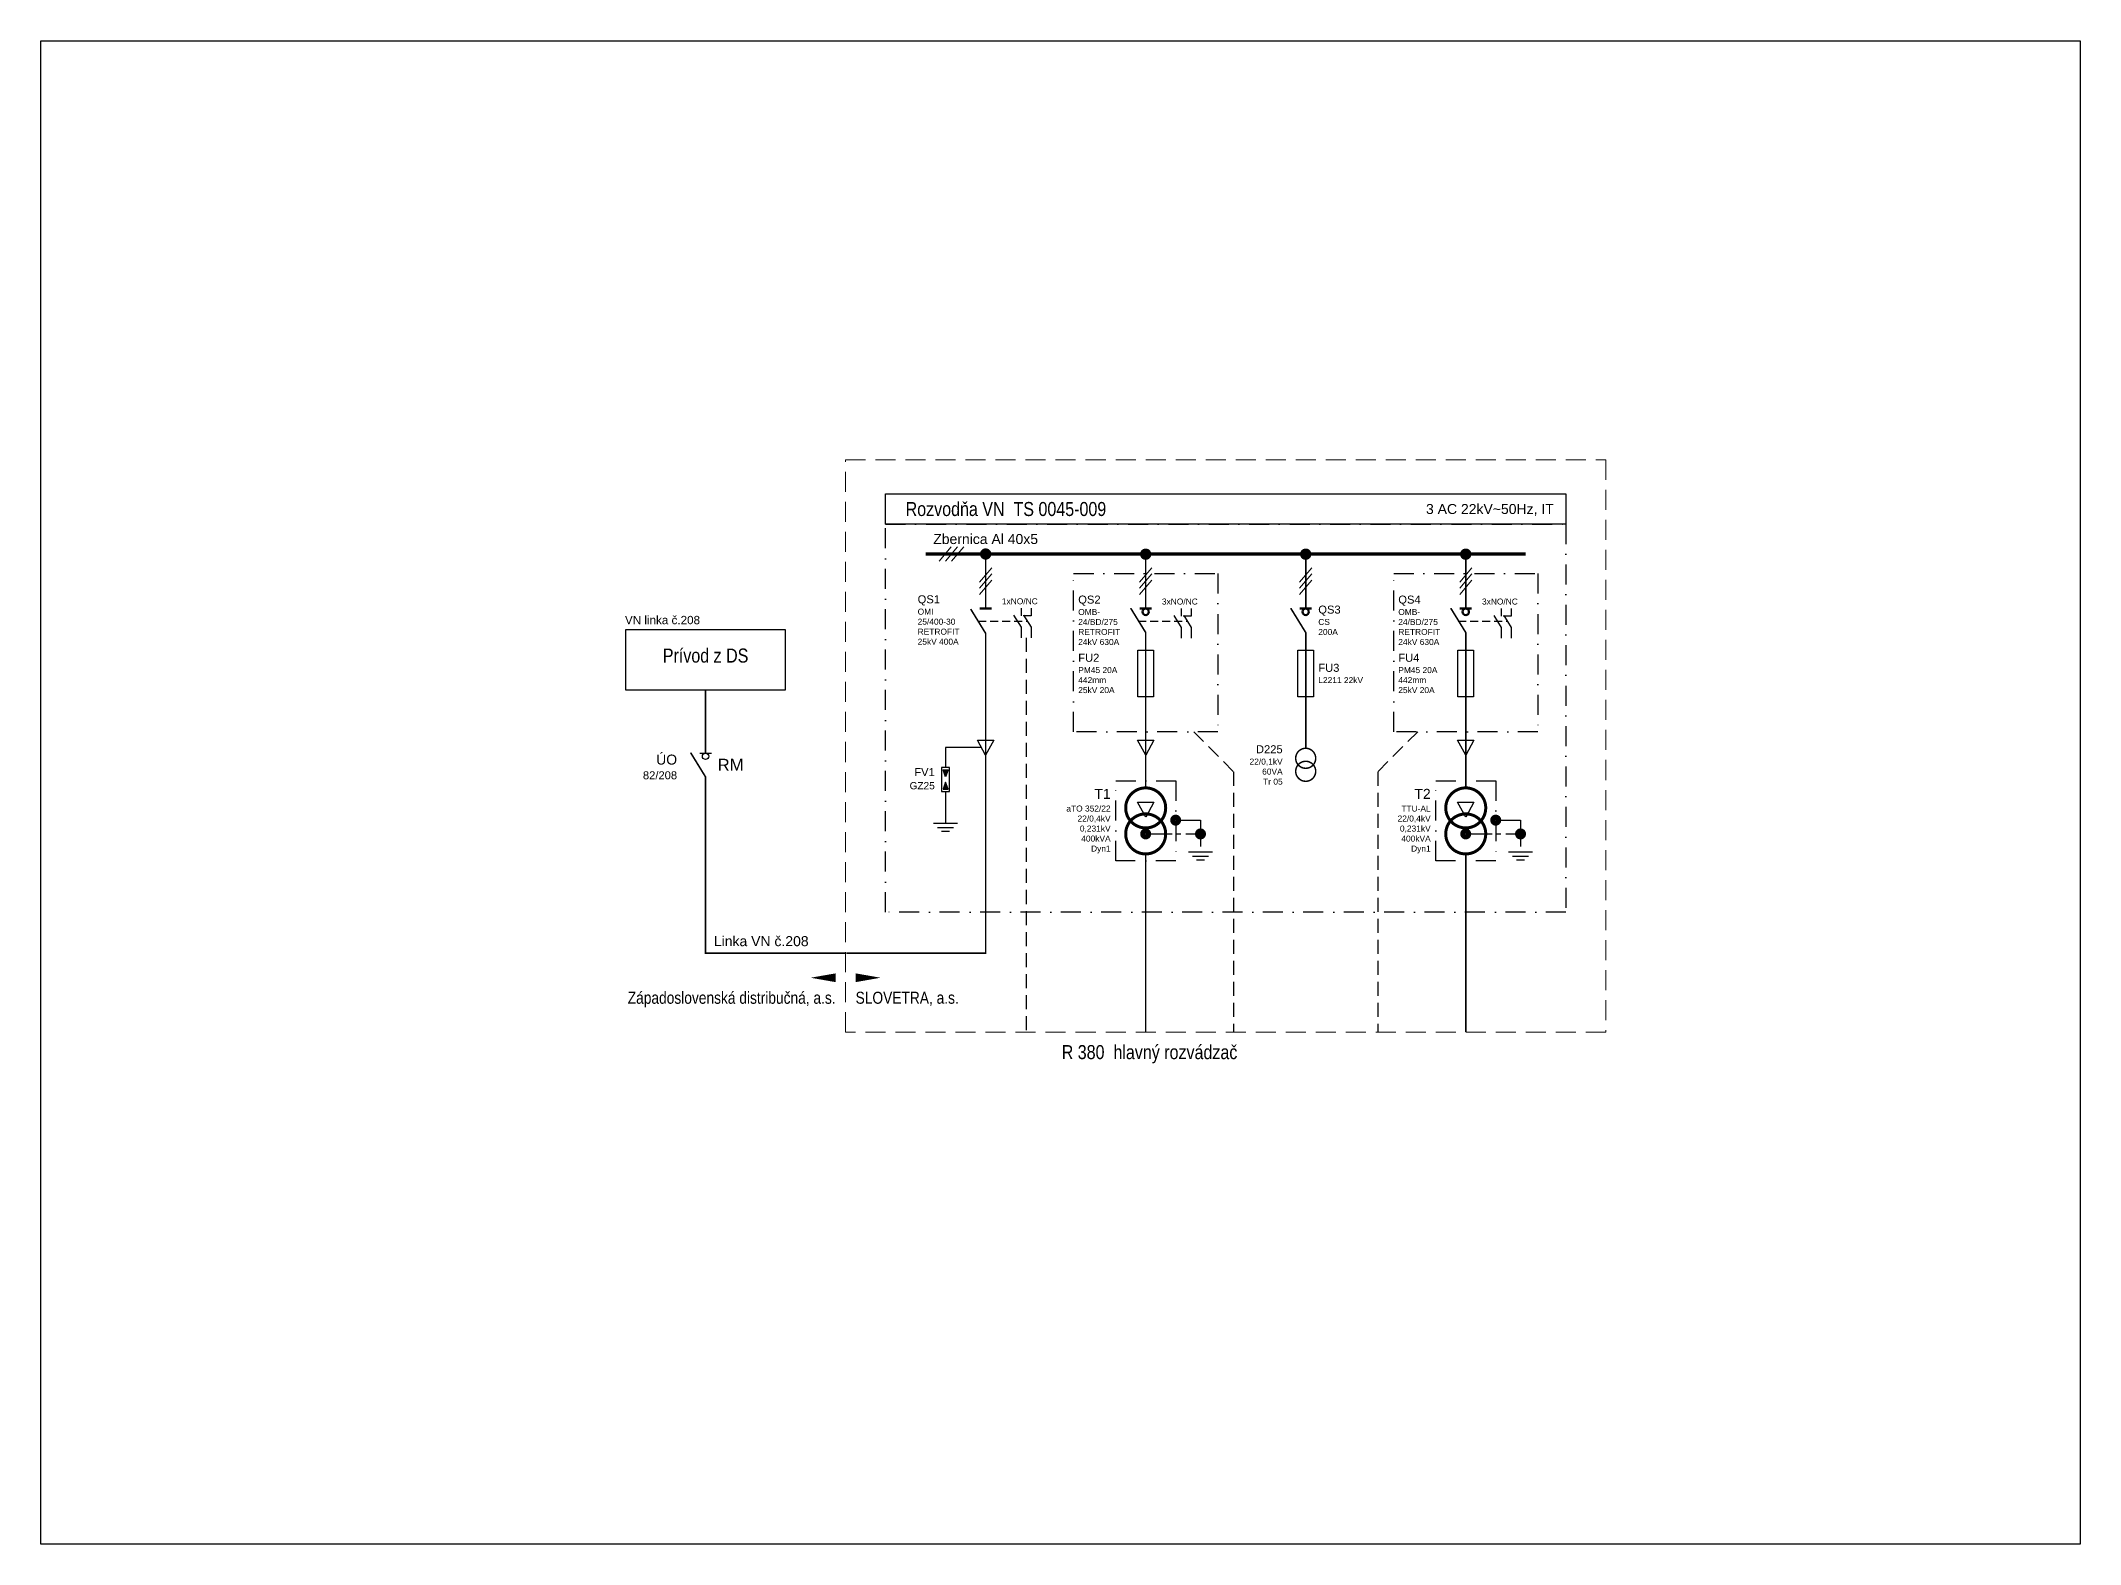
# Model space of a CAD drawing. Header units: millimetres. Extents: x -612 to 6794, y -5043 to 2163.
# Drawn here: x -612 to -102, y 255 to 631 of the extents above; entities that cross this region are included whole.
import ezdxf
from ezdxf.enums import TextEntityAlignment as Align

# ---------------------------------------------------------------- set-up
doc = ezdxf.new("R2010")
doc.units = ezdxf.units.MM
doc.header["$MEASUREMENT"] = 0
for name, pattern in [('EPL_DASHLONGDOT', [1, 0.66, -0.12, 0.1, -0.12]), ('ČERCHOVANÁ', [1, 0.5, -0.25, 0, -0.25]), ('ČÁRKOVANÁ', [0.75, 0.5, -0.25])]:
    doc.linetypes.add(name, pattern=pattern)
for name, color, linetype in [('10kV', 34, 'Continuous'), ('22kV', 34, 'Continuous'), ('400V', 7, 'Continuous'), ('RS', 40, 'Continuous')]:
    doc.layers.add(name, color=color, linetype=linetype)
doc.layers.add('EPLAN100', color=7, linetype='Continuous', lineweight=50)
doc.layers.add('Prístroj', color=7, linetype='Continuous', lineweight=13)
doc.styles.get("Standard").update_dxf_attribs({"font": 'arial.ttf'})
doc.styles.add('styl2', font='ARIALN.TTF', dxfattribs={"width": 0.85})

msp = doc.modelspace()

# ---------------------------------------------------------------- hatches: boundary and pattern name
at = {"layer": '22kV', "linetype": 'Continuous', "ltscale": 4}
for points in [[(-386.69, 448.48), (-385.45, 448.48), (-386.07, 446.73)], [(-386.69, 443.65), (-385.45, 443.65), (-386.07, 445.4)]]:
    msp.add_hatch(color=256, dxfattribs=at).paths.add_polyline_path(points, flags=0)

# ---------------------------------------------------------------- linework, layer by layer
for points in [[(-612.24, 630.65), (-102.48, 630.65), (-102.48, 255.03), (-612.24, 255.03)], [(-466.07, 468.52), (-426.07, 468.52), (-426.07, 483.52), (-466.07, 483.52)]]:
    msp.add_lwpolyline(points, close=True)
for points in [[(-369.07, 487.17), (-367.2, 484.12), (-367.2, 481.48)], [(-367.2, 488.87), (-367.2, 487)], [(-364.7, 487), (-366.7, 487)], [(-366.57, 487.17), (-364.7, 484.12), (-364.7, 481.48)], [(-364.7, 488.87), (-364.7, 487)], [(-329.07, 487.1), (-327.2, 484.05), (-327.2, 481.41)], [(-327.2, 488.8), (-327.2, 486.93)], [(-324.7, 486.93), (-326.7, 486.93)], [(-326.57, 487.1), (-324.7, 484.05), (-324.7, 481.41)], [(-324.7, 488.8), (-324.7, 486.93)], [(-249.07, 487.1), (-247.2, 484.05), (-247.2, 481.41)], [(-247.2, 488.8), (-247.2, 486.93)], [(-244.7, 486.93), (-246.7, 486.93)], [(-246.57, 487.1), (-244.7, 484.05), (-244.7, 481.41)], [(-244.7, 488.8), (-244.7, 486.93)]]:
    msp.add_lwpolyline(points)
at = {"layer": '10kV', "color": 0, "ltscale": 5}
msp.add_lwpolyline([(-401.07, 517.42), (-231.07, 517.42), (-231.07, 509.92), (-401.07, 509.92)], close=True, dxfattribs=at)
at = {"layer": '22kV', "linetype": 'Continuous', "lineweight": 50}
for p, q in [((-377.53, 488.85), (-374.61, 488.85)), ((-337.53, 488.78), (-334.61, 488.78)), ((-297.53, 488.78), (-294.61, 488.78)), ((-257.53, 488.78), (-254.61, 488.78))]:
    msp.add_line(p, q, dxfattribs=at)
at = {"layer": '22kV', "ltscale": 10}
for p, q in [((-378.12, 455.95), (-374.03, 455.95)), ((-376.07, 452.18), (-378.12, 455.95)), ((-374.03, 455.95), (-376.07, 452.18)), ((-338.12, 455.95), (-334.03, 455.95)), ((-336.07, 452.18), (-338.12, 455.95)), ((-334.03, 455.95), (-336.07, 452.18)), ((-258.12, 455.95), (-254.03, 455.95)), ((-256.07, 452.18), (-258.12, 455.95)), ((-254.03, 455.95), (-256.07, 452.18)), ((-338.12, 440.44), (-334.03, 440.44)), ((-336.07, 436.66), (-338.12, 440.44)), ((-334.03, 440.44), (-336.07, 436.66)), ((-258.12, 440.44), (-254.03, 440.44)), ((-256.07, 436.66), (-258.12, 440.44)), ((-254.03, 440.44), (-256.07, 436.66))]:
    msp.add_line(p, q, dxfattribs=at)
at = {"layer": '22kV', "linetype": 'Continuous'}
msp.add_line((-447.53, 452.68), (-444.61, 452.68), dxfattribs=at)
at = {"layer": '22kV', "color": 0, "linetype": 'ČERCHOVANÁ', "ltscale": 10}
for points in [[(-401.07, 509.92), (-231.07, 509.92), (-231.07, 412.96), (-401.07, 412.96)], [(-354.07, 497.53), (-318.07, 497.53), (-318.07, 458.02), (-354.07, 458.02)], [(-274.07, 497.53), (-238.07, 497.53), (-238.07, 458.02), (-274.07, 458.02)], [(-343.57, 445.74), (-328.57, 445.74), (-328.57, 425.74), (-343.57, 425.74)], [(-263.57, 445.74), (-248.57, 445.74), (-248.57, 425.74), (-263.57, 425.74)]]:
    msp.add_lwpolyline(points, close=True, dxfattribs=at)
at = {"layer": '22kV', "const_width": 0.8}
for points in [[(-391.07, 502.42), (-356.07, 502.42)], [(-356.07, 502.42), (-316.07, 502.42)], [(-316.07, 502.42), (-276.07, 502.42)], [(-276.07, 502.42), (-241.07, 502.42)]]:
    msp.add_lwpolyline(points, dxfattribs=at)
at = {"layer": '22kV', "const_width": 1.29}
for points in [[(-375.3, 502.42, 1), (-376.84, 502.42, 1), (-375.3, 502.42, 0.272597)], [(-335.3, 502.38, 1), (-336.84, 502.38, 1), (-335.3, 502.38, 0.272597)], [(-295.3, 502.38, 1), (-296.84, 502.38, 1), (-295.3, 502.38, 0.272597)], [(-255.3, 502.38, 1), (-256.84, 502.38, 1), (-255.3, 502.38, 0.272597)]]:
    msp.add_lwpolyline(points, format="xyb", dxfattribs=at)
at = {"layer": '22kV', "const_width": 0.4, "flags": 128}
for points in [[(-376.07, 488.85), (-376.07, 502.45)], [(-336.07, 488.78), (-336.07, 502.38)], [(-296.07, 488.78), (-296.07, 502.38)], [(-256.07, 488.78), (-256.07, 502.38)], [(-376.07, 492.6), (-376.07, 488.85)], [(-336.07, 492.53), (-336.07, 488.78)], [(-296.07, 492.53), (-296.07, 488.78)], [(-256.07, 492.53), (-256.07, 488.78)], [(-379.82, 488.69), (-376.07, 482.6), (-376.07, 477.31)], [(-339.82, 488.9), (-336.07, 482.81), (-336.07, 477.53)], [(-299.82, 488.9), (-296.07, 482.81), (-296.07, 453.89)], [(-259.82, 488.9), (-256.07, 482.81), (-256.07, 477.53)], [(-376.07, 477.31), (-376.07, 402.68), (-410.93, 402.68)], [(-336.07, 477.53), (-336.07, 466.77)], [(-256.07, 477.53), (-256.07, 466.77)], [(-446.07, 468.52), (-446.07, 452.68)], [(-336.07, 443.99), (-336.07, 466.77)], [(-256.07, 443.99), (-256.07, 466.77)], [(-449.82, 452.8), (-446.07, 446.71), (-446.07, 436.71)], [(-446.07, 446.43), (-446.07, 442.68)], [(-411.07, 402.68), (-446.07, 402.68), (-446.07, 436.71)]]:
    msp.add_lwpolyline(points, dxfattribs=at)
at = {"layer": '22kV', "lineweight": -3, "ltscale": 10}
for points in [[(-338.05, 478.39), (-334.09, 478.39), (-334.09, 466.77), (-338.05, 466.77)], [(-298.05, 478.39), (-294.09, 478.39), (-294.09, 466.77), (-298.05, 466.77)], [(-258.05, 478.39), (-254.09, 478.39), (-254.09, 466.77), (-258.05, 466.77)]]:
    msp.add_lwpolyline(points, close=True, dxfattribs=at)
at = {"layer": '22kV'}
msp.add_lwpolyline([(-377.09, 454.07), (-386.07, 454.07), (-386.07, 449.07)], dxfattribs=at)
at = {"layer": '22kV', "flags": 128}
for points, const_width in [([(-298.57, 451.39, 1), (-293.57, 451.39, 1), (-298.57, 451.39, -1)], 0.375), ([(-341.07, 438.99, 1), (-331.07, 438.99, 1), (-341.07, 438.99, -1)], 0.75), ([(-261.07, 438.99, 1), (-251.07, 438.99, 1), (-261.07, 438.99, -1)], 0.75)]:
    msp.add_lwpolyline(points, format="xyb", dxfattribs=dict(at, const_width=const_width))
at = {"layer": '22kV', "linetype": 'Continuous', "ltscale": 4}
for points in [[(-387.07, 443.07), (-385.07, 443.07), (-385.07, 449.07), (-387.07, 449.07)], [(-386.69, 448.48), (-385.45, 448.48), (-386.07, 446.73)], [(-386.69, 443.65), (-385.45, 443.65), (-386.07, 445.4)]]:
    msp.add_lwpolyline(points, close=True, dxfattribs=at)
at = {"layer": '22kV', "linetype": 'Continuous', "lineweight": 50}
for centre in [(-336.07, 487.98), (-296.07, 487.98), (-256.07, 487.98)]:
    msp.add_circle(centre, 0.8, dxfattribs=at)
at = {"layer": '22kV', "linetype": 'Continuous', "lineweight": 30}
msp.add_circle((-446.07, 451.88), 0.8, dxfattribs=at)
at = {"layer": '22kV', "color": 251}
for points in [[(-413.57, 397.65), (-419.82, 396.56), (-413.57, 395.46), (-419.82, 396.56)], [(-408.57, 397.65), (-402.32, 396.56), (-408.57, 395.46), (-402.32, 396.56)]]:
    msp.add_solid(points, dxfattribs=at)
at = {"layer": '400V', "lineweight": 13}
for p, q in [((-384.68, 504.22), (-387.69, 500.63)), ((-383.11, 504.22), (-386.13, 500.63)), ((-381.55, 504.22), (-384.57, 500.63)), ((-374.56, 499.01), (-377.58, 495.42)), ((-374.56, 497.45), (-377.58, 493.86)), ((-374.56, 495.88), (-377.58, 492.29)), ((-334.56, 499.01), (-337.58, 495.42)), ((-334.56, 497.45), (-337.58, 493.86)), ((-334.56, 495.88), (-337.58, 492.29)), ((-294.56, 499.01), (-297.58, 495.42)), ((-294.56, 497.45), (-297.58, 493.86)), ((-294.56, 495.88), (-297.58, 492.29)), ((-254.56, 499.01), (-257.58, 495.42)), ((-254.56, 497.45), (-257.58, 493.86)), ((-254.56, 495.88), (-257.58, 492.29))]:
    msp.add_line(p, q, dxfattribs=at)
at = {"layer": '400V', "color": 94, "true_color": 0x00a800}
for p, q in [((-386.07, 443.07), (-386.07, 435.07)), ((-383.07, 435.07), (-389.07, 435.07)), ((-388.07, 434.07), (-384.07, 434.07)), ((-385.07, 433.07), (-387.07, 433.07)), ((-319.37, 427.93), (-325.37, 427.93)), ((-324.37, 426.93), (-320.37, 426.93)), ((-321.37, 425.93), (-323.37, 425.93)), ((-239.37, 427.93), (-245.37, 427.93)), ((-244.37, 426.93), (-240.37, 426.93)), ((-241.37, 425.93), (-243.37, 425.93))]:
    msp.add_line(p, q, dxfattribs=at)
at = {"layer": '400V', "flags": 128}
for points, const_width in [([(-298.57, 448.14, 1), (-293.57, 448.14, 1), (-298.57, 448.14, -1)], 0.375), ([(-341.07, 432.49, 1), (-331.07, 432.49, 1), (-341.07, 432.49, -1)], 0.75), ([(-261.07, 432.49, 1), (-251.07, 432.49, 1), (-261.07, 432.49, -1)], 0.75)]:
    msp.add_lwpolyline(points, format="xyb", dxfattribs=dict(at, const_width=const_width))
at = {"layer": '400V', "color": 94, "true_color": 0x00a800, "const_width": 1.29}
for points in [[(-335.34, 432.49, 1), (-336.8, 432.49, 1), (-335.34, 432.49, 0.272597)], [(-327.84, 435.93, 1), (-329.3, 435.93, 1), (-327.84, 435.93, 0.272597)], [(-321.64, 432.49, 1), (-323.1, 432.49, 1), (-321.64, 432.49, 0.272597)], [(-255.34, 432.49, 1), (-256.8, 432.49, 1), (-255.34, 432.49, 0.272597)], [(-247.84, 435.93, 1), (-249.3, 435.93, 1), (-247.84, 435.93, 0.272597)], [(-241.64, 432.49, 1), (-243.1, 432.49, 1), (-241.64, 432.49, 0.272597)]]:
    msp.add_lwpolyline(points, format="xyb", dxfattribs=at)
at = {"layer": '400V', "const_width": 0.4, "flags": 128}
for points in [[(-336.07, 427.49), (-336.07, 382.96)], [(-256.07, 427.49), (-256.07, 382.96)]]:
    msp.add_lwpolyline(points, dxfattribs=at)
at = {"layer": 'EPLAN100', "color": 94, "linetype": 'EPL_DASHLONGDOT', "lineweight": 30, "ltscale": 10, "true_color": 0x00a800}
for points in [[(-328.57, 435.93), (-322.37, 435.93), (-322.37, 427.93)], [(-248.57, 435.93), (-242.37, 435.93), (-242.37, 427.93)], [(-336.07, 432.49), (-322.37, 432.49)], [(-256.07, 432.49), (-242.37, 432.49)]]:
    msp.add_lwpolyline(points, dxfattribs=at)
at = {"layer": 'Prístroj', "color": 253, "linetype": 'ČÁRKOVANÁ', "ltscale": 10}
msp.add_lwpolyline([(-411.07, 525.96), (-221.07, 525.96), (-221.07, 382.96), (-411.07, 382.96)], close=True, dxfattribs=at)
at = {"layer": 'RS', "color": 0, "linetype": 'ČÁRKOVANÁ', "ltscale": 4}
for points in [[(-377.95, 485.64), (-365.63, 485.64)], [(-337.95, 485.64), (-325.63, 485.64)], [(-257.95, 485.64), (-245.63, 485.64)]]:
    msp.add_lwpolyline(points, dxfattribs=at)
at = {"layer": 'RS', "linetype": 'ČÁRKOVANÁ', "ltscale": 7}
for points in [[(-365.95, 481.48), (-365.95, 382.96)], [(-324.07, 458.02), (-314.09, 448.04), (-314.09, 382.96)], [(-268.08, 458.02), (-278.05, 448.04), (-278.05, 382.96)]]:
    msp.add_lwpolyline(points, dxfattribs=at)

# ---------------------------------------------------------------- texts
at = {"lineweight": 30, "flags": 104}
msp.add_attdef('GZ25', text='GZ 25', height=1.8, dxfattribs=at).set_placement((-388.79, 445.44), align=Align.TOP_RIGHT)
at = {"layer": '22kV', "color": 0, "style": 'styl2'}
for s, p in [('Rozvodňa VN  TS 0045-009', (-396.07, 513.67)), ('R 380  hlavný rozvádzač', (-357.06, 377.97))]:
    msp.add_text(s, height=3.5, dxfattribs=at).set_placement(p, align=Align.MIDDLE_LEFT)
at = {"layer": '22kV', "color": 0}
msp.add_text('Zbernica Al 40x5', height=2.5, dxfattribs=at).set_placement((-376.07, 506.17), align=Align.MIDDLE_CENTER)
at = {"layer": '22kV', "insert": (-393.07, 485.93), "char_height": 1.5, "width": 12.911, "attachment_point": 4}
msp.add_mtext('\\pxql;{\\H1.33333x;QS1}\\P{\\C0;OMI \\P25/400-30\\PRETROFIT\\P25kV 400A}', dxfattribs=at)
at = {"layer": '22kV', "color": 0, "linetype": 'Continuous'}
for s, insert, char_height, width, attachment_point in [('\\pxql;1xNO/NC', (-372.01, 490.61), 1.5, 12.6459, 4), ('\\pxql;3xNO/NC', (-332.01, 490.54), 1.5, 12.6459, 4), ('\\pxql;3xNO/NC', (-252.01, 490.54), 1.5, 12.6459, 4), ('{\\H0.83333x;VN linka č.208}', (-456.84, 485.91), 2.5, 19.4491, 5), ('Linka VN č.208', (-420.32, 405.68), 2.5, 41.8283, 6)]:
    msp.add_mtext(s, dxfattribs=dict(at, insert=insert, char_height=char_height, width=width, attachment_point=attachment_point))
at = {"layer": '22kV', "linetype": 'Continuous'}
for s, insert, char_height, width, attachment_point in [('\\pxql;{\\H1.33333x;QS2\\C6;\\P\\H0.75x;\\C0;OMB-\\P24/BD/275\\PRETROFIT\\P24kV 630A}', (-352.93, 485.86), 1.5, 12.6459, 4), ('\\pxql;{\\H1.33333x;QS3\\P\\H0.75x;\\C0;CS\\P200A}', (-292.93, 485.86), 1.5, 12.6459, 4), ('\\pxql;{\\H1.33333x;QS4\\H0.75x;\\C6;\\P\\H1x;\\C0;OMB-\\P24/BD/275\\PRETROFIT\\P24kV 630A}', (-272.93, 485.86), 1.5, 12.6459, 4), ('\\pxql;{\\H1.33333x;FU2}\\P{\\C0;PM45 20A\\P442mm\\P25kV 20A}', (-352.93, 472.58), 1.5, 11.7762, 4), ('\\pxql;{\\H1.33333x;FU3\\H0.75x;\\C230;\\P\\C0;L2211 22kV}', (-292.93, 472.58), 1.5, 11.7762, 4), ('\\pxql;{\\H1.33333x;FU4\\P\\H0.75x;\\C0;PM45 20A\\P442mm\\P25kV 20A}', (-272.93, 472.58), 1.5, 11.7762, 4), ('\\pxqr;D225{\\C230;\\P\\H0.75x;\\C0;22/0,1kV\\P60VA\\PTr 05}', (-301.83, 449.72), 2, 7.6586, 6), ('\\pxqr;{\\H1.25x;ÚO\\H0.8x;\\C0;\\P82/208}', (-453.19, 449.21), 2, 7.6586, 6), ('{\\H1.25x;T1\\H0.8x;\\C230;\\P\\pxqr;\\H0.75x;\\C0;aTO 352/22\\P22/0,4kV\\P0,231kV\\P400kVA\\PDyn1}', (-344.83, 435.69), 2, 12.3335, 6), ('\\pxqr;{\\H1.25x;T2\\H0.8x;\\C230;\\P\\H0.75x;\\C0;TTU-AL\\P22/0,4kV\\P0,231kV\\P400kVA\\PDyn1}', (-264.83, 435.69), 2, 7.6586, 6)]:
    msp.add_mtext(s, dxfattribs=dict(at, insert=insert, char_height=char_height, width=width, attachment_point=attachment_point))
at = {"layer": '22kV'}
msp.add_attdef('FV1', text='QF', height=2, dxfattribs=at).set_placement((-388.79, 446.94), align=Align.RIGHT)
at = {"layer": '400V', "color": 251, "lineweight": 13}
msp.add_text('3 AC 22kV~50Hz, IT', height=2.5, dxfattribs=at).set_placement((-234.07, 513.67), align=Align.MIDDLE_RIGHT)
at = {"layer": '400V', "style": 'styl2'}
msp.add_text('Prívod z DS', height=3.5, dxfattribs=at).set_placement((-446.07, 477.05), align=Align.MIDDLE_CENTER)
at = {"layer": '400V', "color": 251, "style": 'styl2'}
msp.add_text('Západoslovenská distribučná, a.s.', height=3, dxfattribs=at).set_placement((-413.57, 391.55), align=Align.MIDDLE_RIGHT)
msp.add_text('Západoslovenská distribučná, a.s.', height=3, dxfattribs=at).set_placement((-413.57, 391.55), align=Align.MIDDLE_RIGHT)
msp.add_text('SLOVETRA, a.s.', height=3, dxfattribs=at).set_placement((-408.57, 391.56), align=Align.MIDDLE_LEFT)
msp.add_text('SLOVETRA, a.s.', height=3, dxfattribs=at).set_placement((-408.57, 391.56), align=Align.MIDDLE_LEFT)
at = {"layer": '400V', "linetype": 'Continuous', "insert": (-443.07, 449.76), "char_height": 3, "width": 13.7015, "attachment_point": 4}
msp.add_mtext('\\pxql;{\\C1;RM}', dxfattribs=at)

doc.saveas('drawing.dxf')
